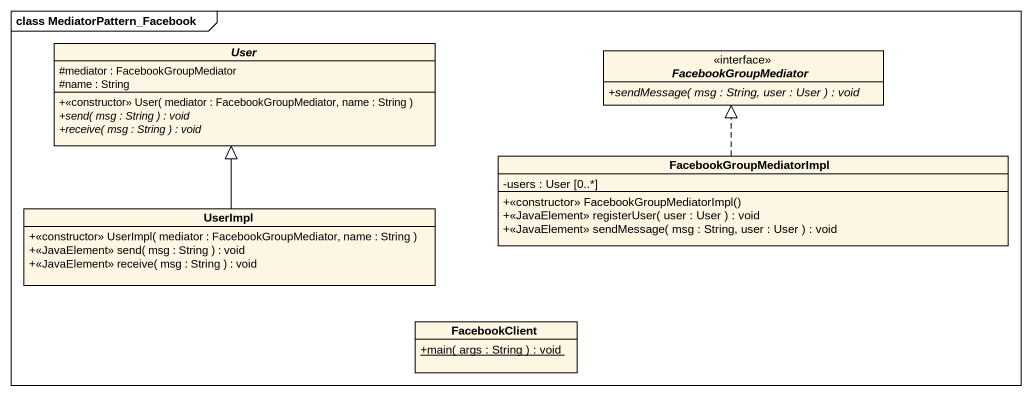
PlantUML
@startuml
mainframe class MediatorPattern_Facebook
hide circle
hide empty members
skinparam classAttributeIconSize 0
abstract class User {
  #mediator : FacebookGroupMediator
  #name : String
  +<<constructor>> User( mediator : FacebookGroupMediator, name : String )
  {abstract} +send( msg : String ) : void
  {abstract} +receive( msg : String ) : void
}
interface FacebookGroupMediator {
  {abstract} +sendMessage( msg : String, user : User ) : void
}
class FacebookGroupMediatorImpl {
  -users : User [0..*]
  +<<constructor>> FacebookGroupMediatorImpl()
  +<<JavaElement>> registerUser( user : User ) : void
  +<<JavaElement>> sendMessage( msg : String, user : User ) : void
}
class UserImpl {
  +<<constructor>> UserImpl( mediator : FacebookGroupMediator, name : String )
  +<<JavaElement>> send( msg : String ) : void
  +<<JavaElement>> receive( msg : String ) : void
}
class FacebookClient {
  {static} +main( args : String ) : void
}
FacebookGroupMediatorImpl .up.|> FacebookGroupMediator
UserImpl -up-|> User
@enduml
